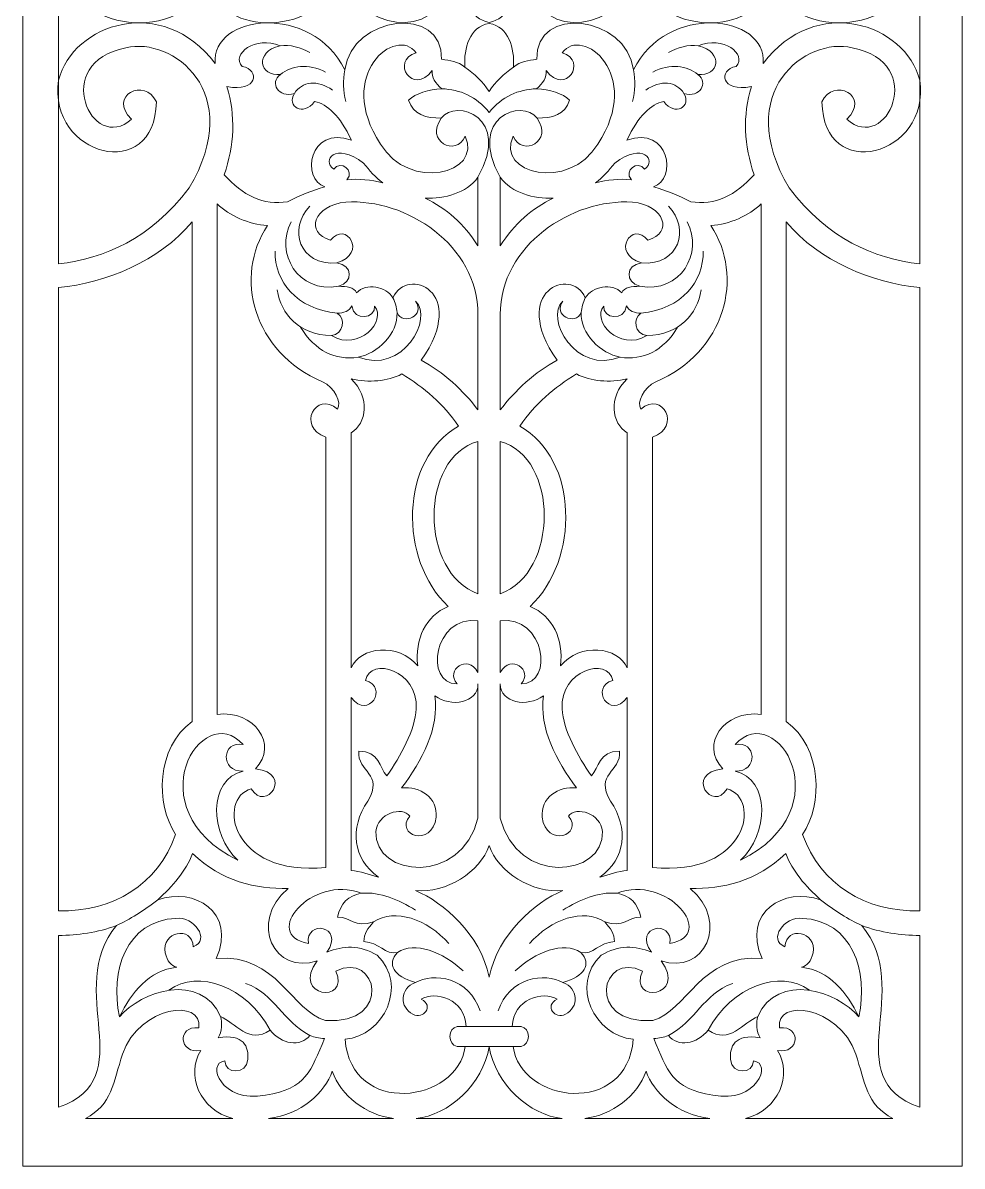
# Model space of a CAD drawing. Header units: centimetres. Extents: x -27.5 to -15.7, y -4.3 to 9.5.
# Drawn here: x -27.5 to -21.83, y -4.26 to 2.64 of the extents above; entities that cross this region are included whole.
import ezdxf

# ---------------------------------------------------------------- set-up
doc = ezdxf.new("R2010")
doc.units = ezdxf.units.CM
doc.header["$MEASUREMENT"] = 0
doc.layers.add('layer 1', color=7, linetype='Continuous')

msp = doc.modelspace()

# ---------------------------------------------------------------- linework, layer by layer
at = {"layer": 'layer 1', "color": 250, "lineweight": 9}
msp.add_open_spline([(-21.82896, 9.5), (-21.82896, 9.5), (-21.82896, -4.26058), (-21.82896, -4.26058), (-21.82896, -4.26058), (-21.82896, -4.26058), (-27.5, -4.26058), (-27.5, -4.26058), (-27.5, -4.26058), (-27.5, -4.26058), (-27.5, 9.5), (-27.5, 9.5), (-27.5, 9.5), (-27.5, 9.5), (-21.82896, 9.5), (-21.82896, 9.5)], degree=3, knots=[0, 0, 0, 0, 0.2, 0.2, 0.2, 0.2, 0.4, 0.4, 0.4, 0.4, 0.6, 0.6, 0.6, 0.6, 1, 1, 1, 1], dxfattribs=at)
at = {"layer": 'layer 1', "color": 7, "lineweight": 9}
for points, knots in [([(-22.08426, 4.10036), (-22.36489, 4.06344), (-22.63453, 3.95336), (-22.87386, 3.64105), (-22.87386, 3.64105), (-23.21704, 3.06003), (-22.7715, 2.72717), (-22.49196, 2.79469), (-22.49196, 2.79469), (-22.03265, 2.88132), (-22.28573, 3.44059), (-22.52517, 3.22618), (-22.52517, 3.22618), (-22.37677, 3.0825), (-22.60935, 2.97184), (-22.67518, 3.12099), (-22.67518, 3.12099), (-22.66909, 3.61696), (-22.0197, 3.45141), (-22.08426, 2.9908), (-22.08426, 2.9908), (-22.17265, 2.64722), (-22.71299, 2.46847), (-23.03082, 2.8892), (-23.03082, 2.8892), (-23.00418, 2.59324), (-23.61358, 2.51954), (-23.81245, 2.92794), (-23.81245, 2.92794), (-23.85629, 2.59858), (-24.40879, 2.53325), (-24.39723, 2.86385), (-24.39723, 2.86385), (-24.44897, 2.87108), (-24.49572, 2.87579), (-24.53741, 2.91192), (-24.53741, 2.91192), (-24.53181, 2.79539), (-24.56455, 2.66819), (-24.68465, 2.64718), (-24.68465, 2.64718), (-24.80477, 2.66819), (-24.83751, 2.79539), (-24.83189, 2.91192), (-24.83189, 2.91192), (-24.8736, 2.87579), (-24.92033, 2.87108), (-24.97209, 2.86385), (-24.97209, 2.86385), (-24.96053, 2.53325), (-25.51302, 2.59858), (-25.55687, 2.92794), (-25.55687, 2.92794), (-25.75574, 2.51954), (-26.36514, 2.59324), (-26.3385, 2.8892), (-26.3385, 2.8892), (-26.65632, 2.46847), (-27.19665, 2.64722), (-27.28505, 2.9908), (-27.28505, 2.9908), (-27.34961, 3.45141), (-26.70022, 3.61696), (-26.69411, 3.12099), (-26.69411, 3.12099), (-26.75996, 2.97184), (-26.99255, 3.0825), (-26.84415, 3.22618), (-26.84415, 3.22618), (-27.08358, 3.44059), (-27.33667, 2.88132), (-26.87736, 2.79469), (-26.87736, 2.79469), (-26.59782, 2.72717), (-26.15226, 3.06003), (-26.49546, 3.64105), (-26.49546, 3.64105), (-26.73477, 3.95336), (-27.00442, 4.06344), (-27.28505, 4.10036), (-27.28505, 4.10036), (-27.28505, 4.10036), (-27.28505, 1.18786), (-27.28505, 1.18786), (-27.28505, 1.18786), (-27.00442, 1.22477), (-26.73477, 1.33485), (-26.49546, 1.64717), (-26.49546, 1.64717), (-26.15226, 2.22819), (-26.59782, 2.56105), (-26.87736, 2.49353), (-26.87736, 2.49353), (-27.33667, 2.4069), (-27.08358, 1.84764), (-26.84415, 2.06205), (-26.84415, 2.06205), (-26.99255, 2.20572), (-26.75996, 2.31638), (-26.69411, 2.16723), (-26.69411, 2.16723), (-26.70022, 1.67126), (-27.34961, 1.83681), (-27.28505, 2.29742), (-27.28505, 2.29742), (-27.19665, 2.64099), (-26.65632, 2.81975), (-26.3385, 2.39903), (-26.3385, 2.39903), (-26.36514, 2.69499), (-25.75574, 2.76868), (-25.55687, 2.36028), (-25.55687, 2.36028), (-25.51302, 2.68964), (-24.96053, 2.75497), (-24.97209, 2.42436), (-24.97209, 2.42436), (-24.92033, 2.41714), (-24.8736, 2.41243), (-24.83189, 2.3763), (-24.83189, 2.3763), (-24.83751, 2.49282), (-24.80477, 2.62004), (-24.68465, 2.64103), (-24.68465, 2.64103), (-24.56455, 2.62004), (-24.53181, 2.49282), (-24.53741, 2.3763), (-24.53741, 2.3763), (-24.49572, 2.41243), (-24.44897, 2.41714), (-24.39723, 2.42436), (-24.39723, 2.42436), (-24.40879, 2.75497), (-23.85629, 2.68964), (-23.81245, 2.36028), (-23.81245, 2.36028), (-23.61358, 2.76868), (-23.00418, 2.69499), (-23.03082, 2.39903), (-23.03082, 2.39903), (-22.71299, 2.81975), (-22.17265, 2.64099), (-22.08426, 2.29742), (-22.08426, 2.29742), (-22.0197, 1.83681), (-22.66909, 1.67126), (-22.67518, 2.16723), (-22.67518, 2.16723), (-22.60935, 2.31638), (-22.37677, 2.20572), (-22.52517, 2.06205), (-22.52517, 2.06205), (-22.28573, 1.84764), (-22.03265, 2.4069), (-22.49196, 2.49353), (-22.49196, 2.49353), (-22.7715, 2.56105), (-23.21704, 2.22819), (-22.87386, 1.64717), (-22.87386, 1.64717), (-22.63453, 1.33485), (-22.36489, 1.22477), (-22.08426, 1.18786), (-22.08426, 1.18786), (-22.08426, 1.18786), (-22.08426, 4.10036), (-22.08426, 4.10036)], [0, 0, 0, 0, 0.0232558, 0.0232558, 0.0232558, 0.0232558, 0.0465116, 0.0465116, 0.0465116, 0.0465116, 0.0697674, 0.0697674, 0.0697674, 0.0697674, 0.0930233, 0.0930233, 0.0930233, 0.0930233, 0.1162791, 0.1162791, 0.1162791, 0.1162791, 0.1395349, 0.1395349, 0.1395349, 0.1395349, 0.1627907, 0.1627907, 0.1627907, 0.1627907, 0.1860465, 0.1860465, 0.1860465, 0.1860465, 0.2093023, 0.2093023, 0.2093023, 0.2093023, 0.2325581, 0.2325581, 0.2325581, 0.2325581, 0.255814, 0.255814, 0.255814, 0.255814, 0.2790698, 0.2790698, 0.2790698, 0.2790698, 0.3023256, 0.3023256, 0.3023256, 0.3023256, 0.3255814, 0.3255814, 0.3255814, 0.3255814, 0.3488372, 0.3488372, 0.3488372, 0.3488372, 0.372093, 0.372093, 0.372093, 0.372093, 0.3953488, 0.3953488, 0.3953488, 0.3953488, 0.4186047, 0.4186047, 0.4186047, 0.4186047, 0.4418605, 0.4418605, 0.4418605, 0.4418605, 0.4651163, 0.4651163, 0.4651163, 0.4651163, 0.4883721, 0.4883721, 0.4883721, 0.4883721, 0.5116279, 0.5116279, 0.5116279, 0.5116279, 0.5348837, 0.5348837, 0.5348837, 0.5348837, 0.5581395, 0.5581395, 0.5581395, 0.5581395, 0.5813953, 0.5813953, 0.5813953, 0.5813953, 0.6046512, 0.6046512, 0.6046512, 0.6046512, 0.627907, 0.627907, 0.627907, 0.627907, 0.6511628, 0.6511628, 0.6511628, 0.6511628, 0.6744186, 0.6744186, 0.6744186, 0.6744186, 0.6976744, 0.6976744, 0.6976744, 0.6976744, 0.7209302, 0.7209302, 0.7209302, 0.7209302, 0.744186, 0.744186, 0.744186, 0.744186, 0.7674419, 0.7674419, 0.7674419, 0.7674419, 0.7906977, 0.7906977, 0.7906977, 0.7906977, 0.8139535, 0.8139535, 0.8139535, 0.8139535, 0.8372093, 0.8372093, 0.8372093, 0.8372093, 0.8604651, 0.8604651, 0.8604651, 0.8604651, 0.8837209, 0.8837209, 0.8837209, 0.8837209, 0.9069767, 0.9069767, 0.9069767, 0.9069767, 0.9302326, 0.9302326, 0.9302326, 0.9302326, 0.9534884, 0.9534884, 0.9534884, 0.9534884, 1, 1, 1, 1]), ([(-25.02845, 2.35596), (-25.14697, 2.20203), (-25.282, 2.41329), (-25.12579, 2.46327), (-25.12579, 2.46327), (-25.24379, 2.62873), (-25.61937, 2.33475), (-25.3404, 1.91175), (-25.3404, 1.91175), (-25.16594, 1.62308), (-24.72497, 1.73322), (-24.82882, 1.95916), (-24.82882, 1.95916), (-24.88456, 1.83143), (-25.07605, 1.92936), (-24.97354, 2.06897), (-24.97354, 2.06897), (-25.06633, 2.06727), (-25.14454, 2.09054), (-25.17071, 2.17628), (-25.17071, 2.17628), (-25.12995, 2.21935), (-25.04843, 2.24139), (-24.97105, 2.24615), (-24.97105, 2.24615), (-25.00849, 2.27943), (-25.03511, 2.31353), (-25.02845, 2.35596)], [0, 0, 0, 0, 0.125, 0.125, 0.125, 0.125, 0.25, 0.25, 0.25, 0.25, 0.375, 0.375, 0.375, 0.375, 0.5, 0.5, 0.5, 0.5, 0.625, 0.625, 0.625, 0.625, 0.75, 0.75, 0.75, 0.75, 1, 1, 1, 1]), ([(-24.34086, 2.35596), (-24.22235, 2.20203), (-24.08732, 2.41329), (-24.24353, 2.46327), (-24.24353, 2.46327), (-24.12553, 2.62873), (-23.74992, 2.33475), (-24.02892, 1.91175), (-24.02892, 1.91175), (-24.20338, 1.62308), (-24.64435, 1.73322), (-24.5405, 1.95916), (-24.5405, 1.95916), (-24.48476, 1.83143), (-24.29327, 1.92936), (-24.39575, 2.06897), (-24.39575, 2.06897), (-24.30297, 2.06727), (-24.22477, 2.09054), (-24.19861, 2.17628), (-24.19861, 2.17628), (-24.23935, 2.21935), (-24.32089, 2.24139), (-24.39826, 2.24615), (-24.39826, 2.24615), (-24.36082, 2.27943), (-24.33421, 2.31353), (-24.34086, 2.35596)], [0, 0, 0, 0, 0.125, 0.125, 0.125, 0.125, 0.25, 0.25, 0.25, 0.25, 0.375, 0.375, 0.375, 0.375, 0.5, 0.5, 0.5, 0.5, 0.625, 0.625, 0.625, 0.625, 0.75, 0.75, 0.75, 0.75, 1, 1, 1, 1]), ([(-26.28404, 1.7269), (-26.22398, 1.90206), (-26.21381, 2.08549), (-26.26775, 2.25885), (-26.26775, 2.25885), (-26.08358, 2.2243), (-26.06479, 2.35916), (-26.17547, 2.38098), (-26.17547, 2.38098), (-26.24563, 2.45627), (-26.09436, 2.56746), (-25.94748, 2.50584), (-25.94748, 2.50584), (-26.10538, 2.46693), (-26.07008, 2.31946), (-25.94477, 2.33213), (-25.94477, 2.33213), (-26.01258, 2.28338), (-25.95669, 2.18611), (-25.86064, 2.21814), (-25.86064, 2.21814), (-25.90877, 2.13927), (-25.80647, 2.07691), (-25.73851, 2.16929), (-25.73851, 2.16929), (-25.66093, 2.15255), (-25.5863, 2.08288), (-25.51595, 1.93587), (-25.51595, 1.93587), (-25.77289, 2.02635), (-25.82355, 1.69885), (-25.67609, 1.65361), (-25.67609, 1.65361), (-25.75118, 1.63371), (-25.82626, 1.60114), (-25.90136, 1.56404), (-25.90136, 1.56404), (-26.04588, 1.53826), (-26.1757, 1.6034), (-26.28404, 1.7269)], [0, 0, 0, 0, 0.0909091, 0.0909091, 0.0909091, 0.0909091, 0.1818182, 0.1818182, 0.1818182, 0.1818182, 0.2727273, 0.2727273, 0.2727273, 0.2727273, 0.3636364, 0.3636364, 0.3636364, 0.3636364, 0.4545455, 0.4545455, 0.4545455, 0.4545455, 0.5454545, 0.5454545, 0.5454545, 0.5454545, 0.6363636, 0.6363636, 0.6363636, 0.6363636, 0.7272727, 0.7272727, 0.7272727, 0.7272727, 0.8181818, 0.8181818, 0.8181818, 0.8181818, 1, 1, 1, 1]), ([(-23.08528, 1.7269), (-23.14533, 1.90206), (-23.15551, 2.08549), (-23.10157, 2.25885), (-23.10157, 2.25885), (-23.28573, 2.2243), (-23.30452, 2.35916), (-23.19384, 2.38098), (-23.19384, 2.38098), (-23.12369, 2.45627), (-23.27496, 2.56746), (-23.42181, 2.50584), (-23.42181, 2.50584), (-23.26394, 2.46693), (-23.29922, 2.31946), (-23.42454, 2.33213), (-23.42454, 2.33213), (-23.35674, 2.28338), (-23.41263, 2.18611), (-23.50868, 2.21814), (-23.50868, 2.21814), (-23.46055, 2.13927), (-23.56285, 2.07691), (-23.63081, 2.16929), (-23.63081, 2.16929), (-23.70838, 2.15255), (-23.78302, 2.08288), (-23.85335, 1.93587), (-23.85335, 1.93587), (-23.59643, 2.02635), (-23.54577, 1.69885), (-23.69323, 1.65361), (-23.69323, 1.65361), (-23.61814, 1.63371), (-23.54304, 1.60114), (-23.46796, 1.56404), (-23.46796, 1.56404), (-23.32344, 1.53826), (-23.19362, 1.6034), (-23.08528, 1.7269)], [0, 0, 0, 0, 0.0909091, 0.0909091, 0.0909091, 0.0909091, 0.1818182, 0.1818182, 0.1818182, 0.1818182, 0.2727273, 0.2727273, 0.2727273, 0.2727273, 0.3636364, 0.3636364, 0.3636364, 0.3636364, 0.4545455, 0.4545455, 0.4545455, 0.4545455, 0.5454545, 0.5454545, 0.5454545, 0.5454545, 0.6363636, 0.6363636, 0.6363636, 0.6363636, 0.7272727, 0.7272727, 0.7272727, 0.7272727, 0.8181818, 0.8181818, 0.8181818, 0.8181818, 1, 1, 1, 1]), ([(-25.5431, 1.69704), (-25.47073, 1.70291), (-25.39834, 1.69657), (-25.32596, 1.67804), (-25.32596, 1.67804), (-25.37048, 1.71136), (-25.40801, 1.75037), (-25.44267, 1.79746), (-25.44267, 1.79746), (-25.61327, 1.92773), (-25.69955, 1.81103), (-25.62297, 1.76143), (-25.62297, 1.76143), (-25.58178, 1.81554), (-25.49454, 1.75392), (-25.5431, 1.69704)], [0, 0, 0, 0, 0.2, 0.2, 0.2, 0.2, 0.4, 0.4, 0.4, 0.4, 0.6, 0.6, 0.6, 0.6, 1, 1, 1, 1]), ([(-23.82621, 1.69704), (-23.89859, 1.70291), (-23.97096, 1.69657), (-24.04334, 1.67804), (-24.04334, 1.67804), (-23.99884, 1.71136), (-23.96131, 1.75037), (-23.92665, 1.79746), (-23.92665, 1.79746), (-23.75603, 1.92773), (-23.66977, 1.81103), (-23.74634, 1.76143), (-23.74634, 1.76143), (-23.78754, 1.81554), (-23.87477, 1.75392), (-23.82621, 1.69704)], [0, 0, 0, 0, 0.2, 0.2, 0.2, 0.2, 0.4, 0.4, 0.4, 0.4, 0.6, 0.6, 0.6, 0.6, 1, 1, 1, 1]), ([(-25.07125, 1.58516), (-24.95334, 1.58112), (-24.82282, 1.61487), (-24.75206, 1.71164), (-24.75206, 1.71164), (-24.75206, 1.56873), (-24.75206, 1.44082), (-24.75206, 1.2979), (-24.75206, 1.2979), (-24.83641, 1.43001), (-24.94422, 1.52467), (-25.07125, 1.58516)], [0, 0, 0, 0, 0.25, 0.25, 0.25, 0.25, 0.5, 0.5, 0.5, 0.5, 1, 1, 1, 1]), ([(-24.29805, 1.58516), (-24.41599, 1.58112), (-24.5465, 1.61487), (-24.61726, 1.71164), (-24.61726, 1.71164), (-24.61726, 1.56873), (-24.61726, 1.44082), (-24.61726, 1.2979), (-24.61726, 1.2979), (-24.53289, 1.43001), (-24.4251, 1.52467), (-24.29805, 1.58516)], [0, 0, 0, 0, 0.25, 0.25, 0.25, 0.25, 0.5, 0.5, 0.5, 0.5, 1, 1, 1, 1]), ([(-25.67019, 0.14269), (-25.67019, -0.71425), (-25.67019, -1.60036), (-25.67019, -2.45729), (-25.67019, -2.45729), (-26.24817, -2.51327), (-26.3283, -2.03933), (-26.12141, -1.98195), (-26.12141, -1.98195), (-26.03492, -2.12797), (-25.85908, -1.89015), (-26.09568, -1.86034), (-26.09568, -1.86034), (-25.95416, -1.71536), (-26.10324, -1.50391), (-26.32689, -1.53254), (-26.32689, -1.53254), (-26.32689, -0.5094), (-26.32689, 0.5279), (-26.32689, 1.55103), (-26.32689, 1.55103), (-26.25405, 1.48069), (-26.13489, 1.42617), (-26.02329, 1.42007), (-26.02329, 1.42007), (-26.22733, 1.1145), (-26.11171, 0.65347), (-25.69003, 0.47631), (-25.69003, 0.47631), (-25.61784, 0.44371), (-25.57305, 0.35019), (-25.601, 0.31193), (-25.601, 0.31193), (-25.7318, 0.42463), (-25.85027, 0.20383), (-25.67019, 0.14269)], [0, 0, 0, 0, 0.1, 0.1, 0.1, 0.1, 0.2, 0.2, 0.2, 0.2, 0.3, 0.3, 0.3, 0.3, 0.4, 0.4, 0.4, 0.4, 0.5, 0.5, 0.5, 0.5, 0.6, 0.6, 0.6, 0.6, 0.7, 0.7, 0.7, 0.7, 0.8, 0.8, 0.8, 0.8, 1, 1, 1, 1]), ([(-25.64267, 1.33172), (-25.79874, 1.37556), (-25.74562, 1.54112), (-25.54991, 1.56208), (-25.54991, 1.56208), (-25.18459, 1.58308), (-24.75206, 1.30336), (-24.75206, 0.88278), (-24.75206, 0.88278), (-24.75206, 0.69076), (-24.75206, 0.49874), (-24.75206, 0.30672), (-24.75206, 0.30672), (-24.83596, 0.41961), (-24.96583, 0.53869), (-25.0944, 0.60607), (-25.0944, 0.60607), (-24.80403, 1.02594), (-25.18256, 1.17505), (-25.26533, 0.98407), (-25.26533, 0.98407), (-25.30726, 1.05207), (-25.42618, 1.07633), (-25.48557, 1.01365), (-25.48557, 1.01365), (-25.49972, 1.0488), (-25.54468, 1.05315), (-25.59403, 1.05309), (-25.59403, 1.05309), (-25.50511, 1.0772), (-25.50717, 1.1802), (-25.6039, 1.19443), (-25.6039, 1.19443), (-25.41631, 1.25226), (-25.54757, 1.45251), (-25.64267, 1.33172)], [0, 0, 0, 0, 0.1, 0.1, 0.1, 0.1, 0.2, 0.2, 0.2, 0.2, 0.3, 0.3, 0.3, 0.3, 0.4, 0.4, 0.4, 0.4, 0.5, 0.5, 0.5, 0.5, 0.6, 0.6, 0.6, 0.6, 0.7, 0.7, 0.7, 0.7, 0.8, 0.8, 0.8, 0.8, 1, 1, 1, 1]), ([(-23.72665, 1.33172), (-23.57058, 1.37556), (-23.6237, 1.54112), (-23.81939, 1.56208), (-23.81939, 1.56208), (-24.18472, 1.58308), (-24.61726, 1.30336), (-24.61726, 0.88278), (-24.61726, 0.88278), (-24.61726, 0.69076), (-24.61726, 0.49874), (-24.61726, 0.30672), (-24.61726, 0.30672), (-24.53336, 0.41961), (-24.40347, 0.53869), (-24.2749, 0.60607), (-24.2749, 0.60607), (-24.56528, 1.02594), (-24.18676, 1.17505), (-24.10398, 0.98407), (-24.10398, 0.98407), (-24.06206, 1.05207), (-23.94314, 1.07633), (-23.88375, 1.01365), (-23.88375, 1.01365), (-23.8696, 1.0488), (-23.82464, 1.05315), (-23.77529, 1.05309), (-23.77529, 1.05309), (-23.86421, 1.0772), (-23.86214, 1.1802), (-23.76542, 1.19443), (-23.76542, 1.19443), (-23.95301, 1.25226), (-23.82175, 1.45251), (-23.72665, 1.33172)], [0, 0, 0, 0, 0.1, 0.1, 0.1, 0.1, 0.2, 0.2, 0.2, 0.2, 0.3, 0.3, 0.3, 0.3, 0.4, 0.4, 0.4, 0.4, 0.5, 0.5, 0.5, 0.5, 0.6, 0.6, 0.6, 0.6, 0.7, 0.7, 0.7, 0.7, 0.8, 0.8, 0.8, 0.8, 1, 1, 1, 1]), ([(-23.69913, 0.14269), (-23.69913, -0.71425), (-23.69913, -1.60036), (-23.69913, -2.45729), (-23.69913, -2.45729), (-23.12114, -2.51327), (-23.04101, -2.03933), (-23.2479, -1.98195), (-23.2479, -1.98195), (-23.3344, -2.12797), (-23.51022, -1.89015), (-23.27364, -1.86034), (-23.27364, -1.86034), (-23.41516, -1.71536), (-23.26608, -1.50391), (-23.04241, -1.53254), (-23.04241, -1.53254), (-23.04241, -0.5094), (-23.04241, 0.5279), (-23.04241, 1.55103), (-23.04241, 1.55103), (-23.11527, 1.48069), (-23.23442, 1.42617), (-23.34601, 1.42007), (-23.34601, 1.42007), (-23.14197, 1.1145), (-23.25759, 0.65347), (-23.67929, 0.47631), (-23.67929, 0.47631), (-23.75148, 0.44371), (-23.79627, 0.35019), (-23.76829, 0.31193), (-23.76829, 0.31193), (-23.63752, 0.42463), (-23.51905, 0.20383), (-23.69913, 0.14269)], [0, 0, 0, 0, 0.1, 0.1, 0.1, 0.1, 0.2, 0.2, 0.2, 0.2, 0.3, 0.3, 0.3, 0.3, 0.4, 0.4, 0.4, 0.4, 0.5, 0.5, 0.5, 0.5, 0.6, 0.6, 0.6, 0.6, 0.7, 0.7, 0.7, 0.7, 0.8, 0.8, 0.8, 0.8, 1, 1, 1, 1]), ([(-27.28505, -2.71953), (-26.95383, -2.72394), (-26.6867, -2.56088), (-26.57754, -2.25858), (-26.57754, -2.25858), (-26.70069, -2.07192), (-26.69589, -1.73564), (-26.47845, -1.57438), (-26.47845, -1.57438), (-26.47845, -0.57924), (-26.47845, 0.44694), (-26.47845, 1.44207), (-26.47845, 1.44207), (-26.67993, 1.20126), (-26.99795, 1.07382), (-27.28505, 1.04565), (-27.28505, 1.04565), (-27.28505, -0.20471), (-27.28505, -1.46918), (-27.28505, -2.71953)], [0, 0, 0, 0, 0.1666667, 0.1666667, 0.1666667, 0.1666667, 0.3333333, 0.3333333, 0.3333333, 0.3333333, 0.5, 0.5, 0.5, 0.5, 0.6666667, 0.6666667, 0.6666667, 0.6666667, 1, 1, 1, 1]), ([(-22.08426, -2.71953), (-22.41548, -2.72394), (-22.68261, -2.56088), (-22.79178, -2.25858), (-22.79178, -2.25858), (-22.66863, -2.07192), (-22.67343, -1.73564), (-22.89087, -1.57438), (-22.89087, -1.57438), (-22.89087, -0.57924), (-22.89087, 0.44694), (-22.89087, 1.44207), (-22.89087, 1.44207), (-22.68939, 1.20126), (-22.37137, 1.07382), (-22.08426, 1.04565), (-22.08426, 1.04565), (-22.08426, -0.20471), (-22.08426, -1.46918), (-22.08426, -2.71953)], [0, 0, 0, 0, 0.1666667, 0.1666667, 0.1666667, 0.1666667, 0.3333333, 0.3333333, 0.3333333, 0.3333333, 0.5, 0.5, 0.5, 0.5, 0.6666667, 0.6666667, 0.6666667, 0.6666667, 1, 1, 1, 1]), ([(-25.51366, 0.93545), (-25.50186, 0.83634), (-25.36828, 0.86018), (-25.37614, 0.93307), (-25.37614, 0.93307), (-25.30231, 0.8472), (-25.46795, 0.65578), (-25.63696, 0.75525), (-25.63696, 0.75525), (-25.56266, 0.76552), (-25.54923, 0.85799), (-25.60139, 0.89039), (-25.60139, 0.89039), (-25.56661, 0.89039), (-25.52472, 0.90462), (-25.51366, 0.93545)], [0, 0, 0, 0, 0.2, 0.2, 0.2, 0.2, 0.4, 0.4, 0.4, 0.4, 0.6, 0.6, 0.6, 0.6, 1, 1, 1, 1]), ([(-25.24099, 0.89514), (-25.23387, 0.76513), (-25.35954, 0.64736), (-25.47573, 0.62484), (-25.47573, 0.62484), (-25.20618, 0.51897), (-25.01786, 0.86002), (-25.12954, 0.9639), (-25.12954, 0.9639), (-25.06672, 0.87734), (-25.20502, 0.81252), (-25.24099, 0.89514)], [0, 0, 0, 0, 0.25, 0.25, 0.25, 0.25, 0.5, 0.5, 0.5, 0.5, 1, 1, 1, 1]), ([(-24.12832, 0.89514), (-24.13544, 0.76513), (-24.00977, 0.64736), (-23.89358, 0.62484), (-23.89358, 0.62484), (-24.16314, 0.51897), (-24.35146, 0.86002), (-24.23976, 0.9639), (-24.23976, 0.9639), (-24.3026, 0.87734), (-24.1643, 0.81252), (-24.12832, 0.89514)], [0, 0, 0, 0, 0.25, 0.25, 0.25, 0.25, 0.5, 0.5, 0.5, 0.5, 1, 1, 1, 1]), ([(-23.85566, 0.93545), (-23.86745, 0.83634), (-24.00104, 0.86018), (-23.99318, 0.93307), (-23.99318, 0.93307), (-24.06699, 0.8472), (-23.90135, 0.65578), (-23.73236, 0.75525), (-23.73236, 0.75525), (-23.80666, 0.76552), (-23.82009, 0.85799), (-23.76793, 0.89039), (-23.76793, 0.89039), (-23.80269, 0.89039), (-23.84458, 0.90462), (-23.85566, 0.93545)], [0, 0, 0, 0, 0.2, 0.2, 0.2, 0.2, 0.4, 0.4, 0.4, 0.4, 0.6, 0.6, 0.6, 0.6, 1, 1, 1, 1]), ([(-24.87032, 0.20903), (-24.95979, 0.34439), (-25.07754, 0.44039), (-25.2121, 0.52347), (-25.2121, 0.52347), (-25.29918, 0.47799), (-25.4112, 0.4702), (-25.51767, 0.49362), (-25.51767, 0.49362), (-25.40155, 0.3831), (-25.42454, 0.22366), (-25.51767, 0.16913), (-25.51767, 0.16913), (-25.51767, -0.30453), (-25.51767, -0.77822), (-25.51767, -1.25188), (-25.51767, -1.25188), (-25.46594, -1.12346), (-25.23263, -1.09685), (-25.11585, -1.23959), (-25.11585, -1.23959), (-25.13447, -1.07691), (-25.06911, -0.93812), (-24.9317, -0.88051), (-24.9317, -0.88051), (-25.23097, -0.60098), (-25.22585, 0.00928), (-24.87032, 0.20903)], [0, 0, 0, 0, 0.125, 0.125, 0.125, 0.125, 0.25, 0.25, 0.25, 0.25, 0.375, 0.375, 0.375, 0.375, 0.5, 0.5, 0.5, 0.5, 0.625, 0.625, 0.625, 0.625, 0.75, 0.75, 0.75, 0.75, 1, 1, 1, 1]), ([(-24.49898, 0.20903), (-24.40951, 0.34439), (-24.29178, 0.44039), (-24.15722, 0.52347), (-24.15722, 0.52347), (-24.07014, 0.47799), (-23.95811, 0.4702), (-23.85165, 0.49362), (-23.85165, 0.49362), (-23.96777, 0.3831), (-23.94478, 0.22366), (-23.85165, 0.16913), (-23.85165, 0.16913), (-23.85165, -0.30453), (-23.85165, -0.77822), (-23.85165, -1.25188), (-23.85165, -1.25188), (-23.90336, -1.12346), (-24.13668, -1.09685), (-24.25345, -1.23959), (-24.25345, -1.23959), (-24.23483, -1.07691), (-24.30019, -0.93812), (-24.4376, -0.88051), (-24.4376, -0.88051), (-24.13835, -0.60098), (-24.14347, 0.00928), (-24.49898, 0.20903)], [0, 0, 0, 0, 0.125, 0.125, 0.125, 0.125, 0.25, 0.25, 0.25, 0.25, 0.375, 0.375, 0.375, 0.375, 0.5, 0.5, 0.5, 0.5, 0.625, 0.625, 0.625, 0.625, 0.75, 0.75, 0.75, 0.75, 1, 1, 1, 1]), ([(-24.75206, 0.11566), (-25.10637, 0.01854), (-25.10451, -0.67841), (-24.75206, -0.80369), (-24.75206, -0.80369), (-24.75206, -0.49724), (-24.75206, -0.19079), (-24.75206, 0.11566)], [0, 0, 0, 0, 0.3333333, 0.3333333, 0.3333333, 0.3333333, 1, 1, 1, 1]), ([(-24.61726, 0.11566), (-24.26294, 0.01854), (-24.26481, -0.67841), (-24.61726, -0.80369), (-24.61726, -0.80369), (-24.61726, -0.49724), (-24.61726, -0.19079), (-24.61726, 0.11566)], [0, 0, 0, 0, 0.3333333, 0.3333333, 0.3333333, 0.3333333, 1, 1, 1, 1]), ([(-24.75206, -0.96718), (-24.75206, -1.06793), (-24.75206, -1.17761), (-24.75206, -1.27835), (-24.75206, -1.27835), (-24.81595, -1.1633), (-24.95114, -1.26576), (-24.87835, -1.34683), (-24.87835, -1.34683), (-25.07961, -1.35099), (-25.01996, -0.93206), (-24.75206, -0.96718)], [0, 0, 0, 0, 0.25, 0.25, 0.25, 0.25, 0.5, 0.5, 0.5, 0.5, 1, 1, 1, 1]), ([(-24.61726, -0.96718), (-24.61726, -1.06793), (-24.61726, -1.17761), (-24.61726, -1.27835), (-24.61726, -1.27835), (-24.55335, -1.1633), (-24.41818, -1.26576), (-24.49096, -1.34683), (-24.49096, -1.34683), (-24.2897, -1.35099), (-24.34935, -0.93206), (-24.61726, -0.96718)], [0, 0, 0, 0, 0.25, 0.25, 0.25, 0.25, 0.5, 0.5, 0.5, 0.5, 1, 1, 1, 1]), ([(-25.51767, -1.43114), (-25.41259, -1.56933), (-25.28822, -1.36704), (-25.43215, -1.32714), (-25.43215, -1.32714), (-25.40016, -1.18193), (-25.11167, -1.26342), (-25.12462, -1.4996), (-25.12462, -1.4996), (-25.13143, -1.62352), (-25.22083, -1.78734), (-25.30184, -1.90329), (-25.30184, -1.90329), (-25.34957, -1.85361), (-25.34477, -1.75351), (-25.47232, -1.75427), (-25.47232, -1.75427), (-25.48195, -1.88303), (-25.31705, -1.88782), (-25.41799, -2.05649), (-25.41799, -2.05649), (-25.52912, -2.2211), (-25.50804, -2.40304), (-25.35372, -2.51511), (-25.35372, -2.51511), (-25.40838, -2.49868), (-25.46301, -2.47939), (-25.51767, -2.4744), (-25.51767, -2.4744), (-25.51767, -2.12378), (-25.51767, -1.78175), (-25.51767, -1.43114)], [0, 0, 0, 0, 0.1111111, 0.1111111, 0.1111111, 0.1111111, 0.2222222, 0.2222222, 0.2222222, 0.2222222, 0.3333333, 0.3333333, 0.3333333, 0.3333333, 0.4444444, 0.4444444, 0.4444444, 0.4444444, 0.5555556, 0.5555556, 0.5555556, 0.5555556, 0.6666667, 0.6666667, 0.6666667, 0.6666667, 0.7777778, 0.7777778, 0.7777778, 0.7777778, 1, 1, 1, 1]), ([(-23.85165, -1.43114), (-23.95672, -1.56933), (-24.0811, -1.36704), (-23.93717, -1.32714), (-23.93717, -1.32714), (-23.96916, -1.18193), (-24.25765, -1.26342), (-24.24468, -1.4996), (-24.24468, -1.4996), (-24.23789, -1.62352), (-24.14847, -1.78734), (-24.06746, -1.90329), (-24.06746, -1.90329), (-24.01975, -1.85361), (-24.02455, -1.75351), (-23.89698, -1.75427), (-23.89698, -1.75427), (-23.88736, -1.88303), (-24.05227, -1.88782), (-23.95132, -2.05649), (-23.95132, -2.05649), (-23.8402, -2.2211), (-23.86128, -2.40304), (-24.0156, -2.51511), (-24.0156, -2.51511), (-23.96094, -2.49868), (-23.9063, -2.47939), (-23.85165, -2.4744), (-23.85165, -2.4744), (-23.85165, -2.12378), (-23.85165, -1.78175), (-23.85165, -1.43114)], [0, 0, 0, 0, 0.1111111, 0.1111111, 0.1111111, 0.1111111, 0.2222222, 0.2222222, 0.2222222, 0.2222222, 0.3333333, 0.3333333, 0.3333333, 0.3333333, 0.4444444, 0.4444444, 0.4444444, 0.4444444, 0.5555556, 0.5555556, 0.5555556, 0.5555556, 0.6666667, 0.6666667, 0.6666667, 0.6666667, 0.7777778, 0.7777778, 0.7777778, 0.7777778, 1, 1, 1, 1]), ([(-25.01214, -1.41989), (-24.91668, -1.4914), (-24.75206, -1.4655), (-24.75206, -1.34819), (-24.75206, -1.34819), (-24.75206, -1.61827), (-24.75206, -1.88835), (-24.75206, -2.15844), (-24.75206, -2.15844), (-24.85185, -2.56765), (-25.37843, -2.51647), (-25.36828, -2.2397), (-25.36828, -2.2397), (-25.36063, -2.13015), (-25.21004, -2.08474), (-25.16273, -2.14649), (-25.16273, -2.14649), (-25.26075, -2.26164), (-25.0281, -2.34052), (-25.00498, -2.15366), (-25.00498, -2.15366), (-24.99261, -2.03734), (-25.10336, -1.96244), (-25.21292, -1.97679), (-25.21292, -1.97679), (-25.09022, -1.81187), (-24.98586, -1.61588), (-25.01214, -1.41989)], [0, 0, 0, 0, 0.125, 0.125, 0.125, 0.125, 0.25, 0.25, 0.25, 0.25, 0.375, 0.375, 0.375, 0.375, 0.5, 0.5, 0.5, 0.5, 0.625, 0.625, 0.625, 0.625, 0.75, 0.75, 0.75, 0.75, 1, 1, 1, 1]), ([(-24.35718, -1.41989), (-24.45262, -1.4914), (-24.61726, -1.4655), (-24.61726, -1.34819), (-24.61726, -1.34819), (-24.61726, -1.61827), (-24.61726, -1.88835), (-24.61726, -2.15844), (-24.61726, -2.15844), (-24.51747, -2.56765), (-23.99089, -2.51647), (-24.00104, -2.2397), (-24.00104, -2.2397), (-24.00869, -2.13015), (-24.15928, -2.08474), (-24.20659, -2.14649), (-24.20659, -2.14649), (-24.10857, -2.26164), (-24.34121, -2.34052), (-24.36433, -2.15366), (-24.36433, -2.15366), (-24.3767, -2.03734), (-24.26596, -1.96244), (-24.1564, -1.97679), (-24.1564, -1.97679), (-24.2791, -1.81187), (-24.38346, -1.61588), (-24.35718, -1.41989)], [0, 0, 0, 0, 0.125, 0.125, 0.125, 0.125, 0.25, 0.25, 0.25, 0.25, 0.375, 0.375, 0.375, 0.375, 0.5, 0.5, 0.5, 0.5, 0.625, 0.625, 0.625, 0.625, 0.75, 0.75, 0.75, 0.75, 1, 1, 1, 1]), ([(-26.16906, -1.8748), (-26.31426, -1.88074), (-26.29805, -1.68827), (-26.16906, -1.71433), (-26.16906, -1.71433), (-26.42078, -1.4378), (-26.82757, -2.10127), (-26.20272, -2.41317), (-26.20272, -2.41317), (-26.37268, -2.25636), (-26.38476, -1.92548), (-26.16906, -1.8748)], [0, 0, 0, 0, 0.25, 0.25, 0.25, 0.25, 0.5, 0.5, 0.5, 0.5, 1, 1, 1, 1]), ([(-23.20024, -1.8748), (-23.05506, -1.88074), (-23.07127, -1.68827), (-23.20024, -1.71433), (-23.20024, -1.71433), (-22.94854, -1.4378), (-22.54175, -2.10127), (-23.1666, -2.41317), (-23.1666, -2.41317), (-22.99664, -2.25636), (-22.98456, -1.92548), (-23.20024, -1.8748)], [0, 0, 0, 0, 0.25, 0.25, 0.25, 0.25, 0.5, 0.5, 0.5, 0.5, 1, 1, 1, 1]), ([(-24.68465, -3.11859), (-24.74002, -2.856), (-24.9587, -2.66964), (-25.12932, -2.59628), (-25.12932, -2.59628), (-24.9446, -2.61219), (-24.73876, -2.48666), (-24.68465, -2.32455), (-24.68465, -2.32455), (-24.63055, -2.48666), (-24.42472, -2.61219), (-24.24, -2.59628), (-24.24, -2.59628), (-24.41061, -2.66964), (-24.62929, -2.856), (-24.68465, -3.11859)], [0, 0, 0, 0, 0.2, 0.2, 0.2, 0.2, 0.4, 0.4, 0.4, 0.4, 0.6, 0.6, 0.6, 0.6, 1, 1, 1, 1]), ([(-25.89865, -2.58366), (-26.09352, -2.58646), (-26.29947, -2.54264), (-26.47512, -2.37312), (-26.47512, -2.37312), (-26.5148, -2.47735), (-26.59584, -2.57218), (-26.68565, -2.65134), (-26.68565, -2.65134), (-26.46759, -2.57614), (-26.20861, -2.72151), (-26.33224, -3.00724), (-26.33224, -3.00724), (-25.96465, -2.97381), (-25.87777, -3.32638), (-25.67308, -3.38069), (-25.67308, -3.38069), (-25.25918, -3.40835), (-25.35956, -2.95625), (-25.61042, -3.08243), (-25.61042, -3.08243), (-25.52276, -3.28592), (-25.88411, -3.23967), (-25.72321, -3.01977), (-25.72321, -3.01977), (-25.97847, -3.11042), (-26.14224, -2.78793), (-25.89865, -2.58366)], [0, 0, 0, 0, 0.125, 0.125, 0.125, 0.125, 0.25, 0.25, 0.25, 0.25, 0.375, 0.375, 0.375, 0.375, 0.5, 0.5, 0.5, 0.5, 0.625, 0.625, 0.625, 0.625, 0.75, 0.75, 0.75, 0.75, 1, 1, 1, 1]), ([(-23.47067, -2.58366), (-23.27579, -2.58646), (-23.06985, -2.54264), (-22.8942, -2.37312), (-22.8942, -2.37312), (-22.85451, -2.47735), (-22.77347, -2.57218), (-22.68367, -2.65134), (-22.68367, -2.65134), (-22.90171, -2.57614), (-23.16071, -2.72151), (-23.03706, -3.00724), (-23.03706, -3.00724), (-23.40467, -2.97381), (-23.49155, -3.32638), (-23.69624, -3.38069), (-23.69624, -3.38069), (-24.11014, -3.40835), (-24.00976, -2.95625), (-23.75889, -3.08243), (-23.75889, -3.08243), (-23.84654, -3.28592), (-23.4852, -3.23967), (-23.64611, -3.01977), (-23.64611, -3.01977), (-23.39083, -3.11042), (-23.22708, -2.78793), (-23.47067, -2.58366)], [0, 0, 0, 0, 0.125, 0.125, 0.125, 0.125, 0.25, 0.25, 0.25, 0.25, 0.375, 0.375, 0.375, 0.375, 0.5, 0.5, 0.5, 0.5, 0.625, 0.625, 0.625, 0.625, 0.75, 0.75, 0.75, 0.75, 1, 1, 1, 1]), ([(-25.77548, -2.91544), (-26.06477, -2.86675), (-25.75896, -2.49552), (-25.45658, -2.61248), (-25.45658, -2.61248), (-25.53631, -2.6302), (-25.58148, -2.67005), (-25.60009, -2.75598), (-25.60009, -2.75598), (-25.52212, -2.75332), (-25.49733, -2.82508), (-25.38216, -2.78522), (-25.38216, -2.78522), (-25.42026, -2.82685), (-25.43974, -2.8552), (-25.44063, -2.9048), (-25.44063, -2.9048), (-25.34938, -2.90835), (-25.31129, -2.98629), (-25.23866, -2.97124), (-25.23866, -2.97124), (-25.30421, -3.03946), (-25.26258, -3.11298), (-25.12971, -3.15196), (-25.12971, -3.15196), (-25.22625, -3.18562), (-25.22625, -3.30254), (-25.14565, -3.3433), (-25.14565, -3.3433), (-25.08363, -3.3783), (-25.01365, -3.29149), (-25.09516, -3.25294), (-25.09516, -3.25294), (-25.01211, -3.19957), (-24.82741, -3.25139), (-24.82408, -3.41771), (-24.82408, -3.41771), (-24.8418, -3.4177), (-24.85951, -3.4177), (-24.87723, -3.41771), (-24.87723, -3.41771), (-24.93438, -3.42435), (-24.93793, -3.52889), (-24.87723, -3.5373), (-24.87723, -3.5373), (-24.86128, -3.5373), (-24.84534, -3.5373), (-24.8294, -3.5373), (-24.8294, -3.5373), (-24.8737, -3.88095), (-25.51647, -3.96476), (-25.5549, -3.49462), (-25.5549, -3.49462), (-25.31882, -3.47224), (-25.17267, -3.16635), (-25.36091, -2.98718), (-25.36091, -2.98718), (-25.46499, -2.92517), (-25.56686, -2.92694), (-25.66386, -2.96859), (-25.66386, -2.96859), (-25.5527, -2.806), (-25.79808, -2.77057), (-25.77548, -2.91544)], [0, 0, 0, 0, 0.0588235, 0.0588235, 0.0588235, 0.0588235, 0.1176471, 0.1176471, 0.1176471, 0.1176471, 0.1764706, 0.1764706, 0.1764706, 0.1764706, 0.2352941, 0.2352941, 0.2352941, 0.2352941, 0.2941176, 0.2941176, 0.2941176, 0.2941176, 0.3529412, 0.3529412, 0.3529412, 0.3529412, 0.4117647, 0.4117647, 0.4117647, 0.4117647, 0.4705882, 0.4705882, 0.4705882, 0.4705882, 0.5294118, 0.5294118, 0.5294118, 0.5294118, 0.5882353, 0.5882353, 0.5882353, 0.5882353, 0.6470588, 0.6470588, 0.6470588, 0.6470588, 0.7058824, 0.7058824, 0.7058824, 0.7058824, 0.7647059, 0.7647059, 0.7647059, 0.7647059, 0.8235294, 0.8235294, 0.8235294, 0.8235294, 0.8823529, 0.8823529, 0.8823529, 0.8823529, 1, 1, 1, 1]), ([(-23.59383, -2.91544), (-23.30455, -2.86675), (-23.61035, -2.49552), (-23.91274, -2.61248), (-23.91274, -2.61248), (-23.83301, -2.6302), (-23.78784, -2.67005), (-23.76923, -2.75598), (-23.76923, -2.75598), (-23.84718, -2.75332), (-23.87199, -2.82508), (-23.98714, -2.78522), (-23.98714, -2.78522), (-23.94906, -2.82685), (-23.92957, -2.8552), (-23.92869, -2.9048), (-23.92869, -2.9048), (-24.01991, -2.90835), (-24.05801, -2.98629), (-24.13065, -2.97124), (-24.13065, -2.97124), (-24.0651, -3.03946), (-24.10674, -3.11298), (-24.23961, -3.15196), (-24.23961, -3.15196), (-24.14305, -3.18562), (-24.14305, -3.30254), (-24.22367, -3.3433), (-24.22367, -3.3433), (-24.28569, -3.3783), (-24.35567, -3.29149), (-24.27416, -3.25294), (-24.27416, -3.25294), (-24.35721, -3.19957), (-24.54191, -3.25139), (-24.54522, -3.41771), (-24.54522, -3.41771), (-24.52752, -3.4177), (-24.5098, -3.4177), (-24.49209, -3.41771), (-24.49209, -3.41771), (-24.43494, -3.42435), (-24.43139, -3.52889), (-24.49209, -3.5373), (-24.49209, -3.5373), (-24.50803, -3.5373), (-24.52398, -3.5373), (-24.53992, -3.5373), (-24.53992, -3.5373), (-24.49562, -3.88095), (-23.85285, -3.96476), (-23.8144, -3.49462), (-23.8144, -3.49462), (-24.05048, -3.47224), (-24.19665, -3.16635), (-24.0084, -2.98718), (-24.0084, -2.98718), (-23.90431, -2.92517), (-23.80244, -2.92694), (-23.70546, -2.96859), (-23.70546, -2.96859), (-23.81661, -2.806), (-23.57123, -2.77057), (-23.59383, -2.91544)], [0, 0, 0, 0, 0.0588235, 0.0588235, 0.0588235, 0.0588235, 0.1176471, 0.1176471, 0.1176471, 0.1176471, 0.1764706, 0.1764706, 0.1764706, 0.1764706, 0.2352941, 0.2352941, 0.2352941, 0.2352941, 0.2941176, 0.2941176, 0.2941176, 0.2941176, 0.3529412, 0.3529412, 0.3529412, 0.3529412, 0.4117647, 0.4117647, 0.4117647, 0.4117647, 0.4705882, 0.4705882, 0.4705882, 0.4705882, 0.5294118, 0.5294118, 0.5294118, 0.5294118, 0.5882353, 0.5882353, 0.5882353, 0.5882353, 0.6470588, 0.6470588, 0.6470588, 0.6470588, 0.7058824, 0.7058824, 0.7058824, 0.7058824, 0.7647059, 0.7647059, 0.7647059, 0.7647059, 0.8235294, 0.8235294, 0.8235294, 0.8235294, 0.8823529, 0.8823529, 0.8823529, 0.8823529, 1, 1, 1, 1]), ([(-26.91617, -3.35971), (-26.97832, -3.08278), (-26.87336, -2.77752), (-26.57622, -2.76412), (-26.57622, -2.76412), (-26.46642, -2.75007), (-26.3654, -2.89413), (-26.47082, -2.93542), (-26.47082, -2.93542), (-26.48012, -2.80561), (-26.66429, -2.84387), (-26.64038, -2.97231), (-26.64038, -2.97231), (-26.62763, -3.02503), (-26.60697, -3.0481), (-26.57095, -3.05928), (-26.57095, -3.05928), (-26.73632, -3.07949), (-26.84744, -3.20949), (-26.91617, -3.35971)], [0, 0, 0, 0, 0.1666667, 0.1666667, 0.1666667, 0.1666667, 0.3333333, 0.3333333, 0.3333333, 0.3333333, 0.5, 0.5, 0.5, 0.5, 0.6666667, 0.6666667, 0.6666667, 0.6666667, 1, 1, 1, 1]), ([(-22.45314, -3.35971), (-22.39098, -3.08278), (-22.49596, -2.77752), (-22.79308, -2.76412), (-22.79308, -2.76412), (-22.9029, -2.75007), (-23.00392, -2.89413), (-22.8985, -2.93542), (-22.8985, -2.93542), (-22.8892, -2.80561), (-22.70503, -2.84387), (-22.72894, -2.97231), (-22.72894, -2.97231), (-22.74169, -3.02503), (-22.76235, -3.0481), (-22.79835, -3.05928), (-22.79835, -3.05928), (-22.63299, -3.07949), (-22.52187, -3.20949), (-22.45314, -3.35971)], [0, 0, 0, 0, 0.1666667, 0.1666667, 0.1666667, 0.1666667, 0.3333333, 0.3333333, 0.3333333, 0.3333333, 0.5, 0.5, 0.5, 0.5, 0.6666667, 0.6666667, 0.6666667, 0.6666667, 1, 1, 1, 1]), ([(-26.93385, -2.80637), (-27.05092, -2.85218), (-27.16798, -2.86397), (-27.28505, -2.86836), (-27.28505, -2.86836), (-27.28505, -3.21971), (-27.28505, -3.55333), (-27.28505, -3.90468), (-27.28505, -3.90468), (-26.77736, -3.73092), (-27.25807, -3.19318), (-26.93385, -2.80637)], [0, 0, 0, 0, 0.25, 0.25, 0.25, 0.25, 0.5, 0.5, 0.5, 0.5, 1, 1, 1, 1]), ([(-22.43546, -2.80637), (-22.3184, -2.85218), (-22.20132, -2.86397), (-22.08426, -2.86836), (-22.08426, -2.86836), (-22.08426, -3.21971), (-22.08426, -3.55333), (-22.08426, -3.90468), (-22.08426, -3.90468), (-22.59195, -3.73092), (-22.11125, -3.19318), (-22.43546, -2.80637)], [0, 0, 0, 0, 0.25, 0.25, 0.25, 0.25, 0.5, 0.5, 0.5, 0.5, 1, 1, 1, 1]), ([(-26.89799, -3.58348), (-26.95489, -3.75421), (-26.96049, -3.89183), (-27.12259, -3.97242), (-27.12259, -3.97242), (-26.82742, -3.97242), (-26.52742, -3.97242), (-26.23227, -3.97242), (-26.23227, -3.97242), (-26.43418, -3.92166), (-26.51689, -3.70757), (-26.42581, -3.5624), (-26.42581, -3.5624), (-26.55851, -3.58555), (-26.57164, -3.41268), (-26.43791, -3.4245), (-26.43791, -3.4245), (-26.41089, -3.24884), (-26.79426, -3.28766), (-26.89799, -3.58348)], [0, 0, 0, 0, 0.1666667, 0.1666667, 0.1666667, 0.1666667, 0.3333333, 0.3333333, 0.3333333, 0.3333333, 0.5, 0.5, 0.5, 0.5, 0.6666667, 0.6666667, 0.6666667, 0.6666667, 1, 1, 1, 1]), ([(-22.47133, -3.58348), (-22.41442, -3.75421), (-22.40883, -3.89183), (-22.24673, -3.97242), (-22.24673, -3.97242), (-22.5419, -3.97242), (-22.84188, -3.97242), (-23.13705, -3.97242), (-23.13705, -3.97242), (-22.93514, -3.92166), (-22.85243, -3.70757), (-22.9435, -3.5624), (-22.9435, -3.5624), (-22.8108, -3.58555), (-22.79767, -3.41268), (-22.93141, -3.4245), (-22.93141, -3.4245), (-22.95843, -3.24884), (-22.57506, -3.28766), (-22.47133, -3.58348)], [0, 0, 0, 0, 0.1666667, 0.1666667, 0.1666667, 0.1666667, 0.3333333, 0.3333333, 0.3333333, 0.3333333, 0.5, 0.5, 0.5, 0.5, 0.6666667, 0.6666667, 0.6666667, 0.6666667, 1, 1, 1, 1]), ([(-26.14226, -3.61576), (-26.14604, -3.71168), (-26.28174, -3.70377), (-26.28061, -3.62541), (-26.28061, -3.62541), (-26.39493, -3.63659), (-26.30452, -3.88306), (-26.03446, -3.8323), (-26.03446, -3.8323), (-25.78614, -3.79177), (-25.76185, -3.6831), (-25.67822, -3.48999), (-25.67822, -3.48999), (-25.71325, -3.48708), (-25.73814, -3.48358), (-25.76695, -3.47131), (-25.76695, -3.47131), (-25.8229, -3.54323), (-25.9389, -3.52598), (-26.00743, -3.43863), (-26.00743, -3.43863), (-26.13508, -3.52968), (-26.22069, -3.39192), (-26.30629, -3.3569), (-26.30629, -3.3569), (-26.29775, -3.39426), (-26.29775, -3.44796), (-26.32031, -3.48532), (-26.32031, -3.48532), (-26.16694, -3.4576), (-26.13439, -3.54215), (-26.14226, -3.61576)], [0, 0, 0, 0, 0.1111111, 0.1111111, 0.1111111, 0.1111111, 0.2222222, 0.2222222, 0.2222222, 0.2222222, 0.3333333, 0.3333333, 0.3333333, 0.3333333, 0.4444444, 0.4444444, 0.4444444, 0.4444444, 0.5555556, 0.5555556, 0.5555556, 0.5555556, 0.6666667, 0.6666667, 0.6666667, 0.6666667, 0.7777778, 0.7777778, 0.7777778, 0.7777778, 1, 1, 1, 1]), ([(-23.22704, -3.61576), (-23.22326, -3.71168), (-23.08758, -3.70377), (-23.0887, -3.62541), (-23.0887, -3.62541), (-22.97438, -3.63659), (-23.0648, -3.88306), (-23.33485, -3.8323), (-23.33485, -3.8323), (-23.58318, -3.79177), (-23.60747, -3.6831), (-23.6911, -3.48999), (-23.6911, -3.48999), (-23.65607, -3.48708), (-23.63118, -3.48358), (-23.60237, -3.47131), (-23.60237, -3.47131), (-23.54641, -3.54323), (-23.43042, -3.52598), (-23.36187, -3.43863), (-23.36187, -3.43863), (-23.23424, -3.52968), (-23.14863, -3.39192), (-23.06301, -3.3569), (-23.06301, -3.3569), (-23.07157, -3.39426), (-23.07157, -3.44796), (-23.049, -3.48532), (-23.049, -3.48532), (-23.20238, -3.4576), (-23.23492, -3.54215), (-23.22704, -3.61576)], [0, 0, 0, 0, 0.1111111, 0.1111111, 0.1111111, 0.1111111, 0.2222222, 0.2222222, 0.2222222, 0.2222222, 0.3333333, 0.3333333, 0.3333333, 0.3333333, 0.4444444, 0.4444444, 0.4444444, 0.4444444, 0.5555556, 0.5555556, 0.5555556, 0.5555556, 0.6666667, 0.6666667, 0.6666667, 0.6666667, 0.7777778, 0.7777778, 0.7777778, 0.7777778, 1, 1, 1, 1]), ([(-24.82408, -3.41771), (-24.82408, -3.41771), (-24.54522, -3.41771), (-24.54522, -3.41771), (-24.54522, -3.41771), (-24.54522, -3.41771), (-24.82408, -3.41771), (-24.82408, -3.41771)], [0, 0, 0, 0, 0.3333333, 0.3333333, 0.3333333, 0.3333333, 1, 1, 1, 1]), ([(-25.12498, -3.97242), (-24.93217, -3.95484), (-24.72043, -3.76438), (-24.68465, -3.53935), (-24.68465, -3.53935), (-24.64888, -3.76438), (-24.43714, -3.95484), (-24.24431, -3.97242), (-24.24431, -3.97242), (-24.53788, -3.97242), (-24.83142, -3.97242), (-25.12498, -3.97242)], [0, 0, 0, 0, 0.25, 0.25, 0.25, 0.25, 0.5, 0.5, 0.5, 0.5, 1, 1, 1, 1]), ([(-24.8294, -3.5373), (-24.8294, -3.5373), (-24.53992, -3.5373), (-24.53992, -3.5373), (-24.53992, -3.5373), (-24.53992, -3.5373), (-24.8294, -3.5373), (-24.8294, -3.5373)], [0, 0, 0, 0, 0.3333333, 0.3333333, 0.3333333, 0.3333333, 1, 1, 1, 1]), ([(-26.0164, -3.97242), (-25.81858, -3.95122), (-25.67738, -3.81449), (-25.63167, -3.68745), (-25.63167, -3.68745), (-25.5816, -3.83614), (-25.42566, -3.95338), (-25.26191, -3.97242), (-25.26191, -3.97242), (-25.49729, -3.97242), (-25.781, -3.97242), (-26.0164, -3.97242)], [0, 0, 0, 0, 0.25, 0.25, 0.25, 0.25, 0.5, 0.5, 0.5, 0.5, 1, 1, 1, 1]), ([(-23.35292, -3.97242), (-23.55074, -3.95122), (-23.69192, -3.81449), (-23.73763, -3.68745), (-23.73763, -3.68745), (-23.7877, -3.83614), (-23.94366, -3.95338), (-24.10741, -3.97242), (-24.10741, -3.97242), (-23.87202, -3.97242), (-23.58831, -3.97242), (-23.35292, -3.97242)], [0, 0, 0, 0, 0.25, 0.25, 0.25, 0.25, 0.5, 0.5, 0.5, 0.5, 1, 1, 1, 1])]:
    msp.add_open_spline(points, degree=3, knots=knots, dxfattribs=at)
at = {"layer": 'layer 1', "color": 250, "lineweight": 9}
for points in [[(-25.94748, 2.50584), (-25.88741, 2.51337), (-25.82128, 2.4975), (-25.76725, 2.4643)], [(-23.42181, 2.50584), (-23.48189, 2.51337), (-23.54804, 2.4975), (-23.60207, 2.4643)], [(-25.94477, 2.33213), (-25.87958, 2.38803), (-25.7766, 2.39907), (-25.67226, 2.34709)], [(-25.55687, 2.36028), (-25.56721, 2.2966), (-25.56761, 2.23291), (-25.551, 2.16923)], [(-24.83189, 2.3763), (-24.77263, 2.33685), (-24.72355, 2.28959), (-24.68467, 2.22915)], [(-24.53741, 2.3763), (-24.59668, 2.33685), (-24.64577, 2.28959), (-24.68465, 2.22915)], [(-23.81245, 2.36028), (-23.80211, 2.2966), (-23.80171, 2.23291), (-23.81832, 2.16923)], [(-23.42454, 2.33213), (-23.48974, 2.38803), (-23.59271, 2.39907), (-23.69704, 2.34709)], [(-25.86064, 2.21814), (-25.8154, 2.29016), (-25.72026, 2.30279), (-25.62982, 2.23795)], [(-23.50868, 2.21814), (-23.55392, 2.29016), (-23.64906, 2.30279), (-23.73949, 2.23795)], [(-24.97105, 2.24615), (-24.8609, 2.2414), (-24.76124, 2.20094), (-24.68467, 2.10319)], [(-24.39826, 2.24615), (-24.50842, 2.2414), (-24.60808, 2.20094), (-24.68465, 2.10319)], [(-24.97354, 2.06897), (-24.88613, 2.18693), (-24.54725, 2.07829), (-24.75206, 1.71164)], [(-24.39575, 2.06897), (-24.48317, 2.18693), (-24.82207, 2.07829), (-24.61726, 1.71164)], [(-25.6039, 1.19443), (-25.83369, 1.1756), (-25.8982, 1.40217), (-25.76709, 1.53765)], [(-23.76542, 1.19443), (-23.53563, 1.1756), (-23.4711, 1.40217), (-23.60223, 1.53765)], [(-25.59403, 1.05309), (-25.84317, 1.00926), (-25.97762, 1.25511), (-25.88093, 1.44151)], [(-23.77529, 1.05309), (-23.52613, 1.00926), (-23.3917, 1.25511), (-23.48838, 1.44151)], [(-25.60139, 0.89039), (-25.85164, 0.91662), (-25.97897, 1.0822), (-25.97706, 1.26443)], [(-23.76793, 0.89039), (-23.51768, 0.91662), (-23.39035, 1.0822), (-23.39225, 1.26443)], [(-25.63696, 0.75525), (-25.83466, 0.7601), (-25.94128, 0.88514), (-25.96442, 1.03168)], [(-25.26533, 0.98407), (-25.25105, 0.95443), (-25.24429, 0.92478), (-25.24099, 0.89514)], [(-24.10398, 0.98407), (-24.11826, 0.95443), (-24.12503, 0.92478), (-24.12832, 0.89514)], [(-23.73236, 0.75525), (-23.53466, 0.7601), (-23.42804, 0.88514), (-23.4049, 1.03168)], [(-25.47573, 0.62484), (-25.61193, 0.6038), (-25.73761, 0.6631), (-25.82275, 0.80653)], [(-23.89358, 0.62484), (-23.75737, 0.6038), (-23.63171, 0.6631), (-23.54657, 0.80653)], [(-25.45658, -2.61248), (-25.33998, -2.60283), (-25.23274, -2.65123), (-25.12873, -2.7152)], [(-23.91274, -2.61248), (-24.02933, -2.60283), (-24.13657, -2.65123), (-24.24058, -2.7152)], [(-26.68565, -2.65134), (-26.77146, -2.71841), (-26.85461, -2.77214), (-26.93385, -2.80637)], [(-22.68367, -2.65134), (-22.59786, -2.71841), (-22.51471, -2.77214), (-22.43546, -2.80637)], [(-25.38216, -2.78522), (-25.25128, -2.70116), (-25.06044, -2.7687), (-24.9273, -2.91663)], [(-23.98714, -2.78522), (-24.11804, -2.70116), (-24.30886, -2.7687), (-24.44201, -2.91663)], [(-25.23866, -2.97124), (-25.13258, -2.89848), (-24.9653, -2.96887), (-24.84124, -3.08091)], [(-24.13065, -2.97124), (-24.23674, -2.89848), (-24.404, -2.96887), (-24.52806, -3.08091)], [(-26.30629, -3.3569), (-26.42642, -3.08658), (-26.78804, -3.20165), (-26.91617, -3.35971)], [(-26.00743, -3.43863), (-26.1491, -3.17385), (-26.43865, -3.06944), (-26.61808, -3.19776)], [(-25.12971, -3.15196), (-25.02166, -3.08786), (-24.80328, -3.12285), (-24.73956, -3.32342)], [(-24.23961, -3.15196), (-24.34766, -3.08786), (-24.56604, -3.12285), (-24.62976, -3.32342)], [(-23.36187, -3.43863), (-23.2202, -3.17385), (-22.93067, -3.06944), (-22.75124, -3.19776)], [(-23.06301, -3.3569), (-22.9429, -3.08658), (-22.58128, -3.20165), (-22.45314, -3.35971)], [(-25.76695, -3.47131), (-25.93492, -3.38333), (-25.9727, -3.22545), (-26.15515, -3.15677)], [(-23.60237, -3.47131), (-23.4344, -3.38333), (-23.39662, -3.22545), (-23.21416, -3.15677)]]:
    msp.add_open_spline(points, degree=3, dxfattribs=at)

doc.saveas('drawing.dxf')
